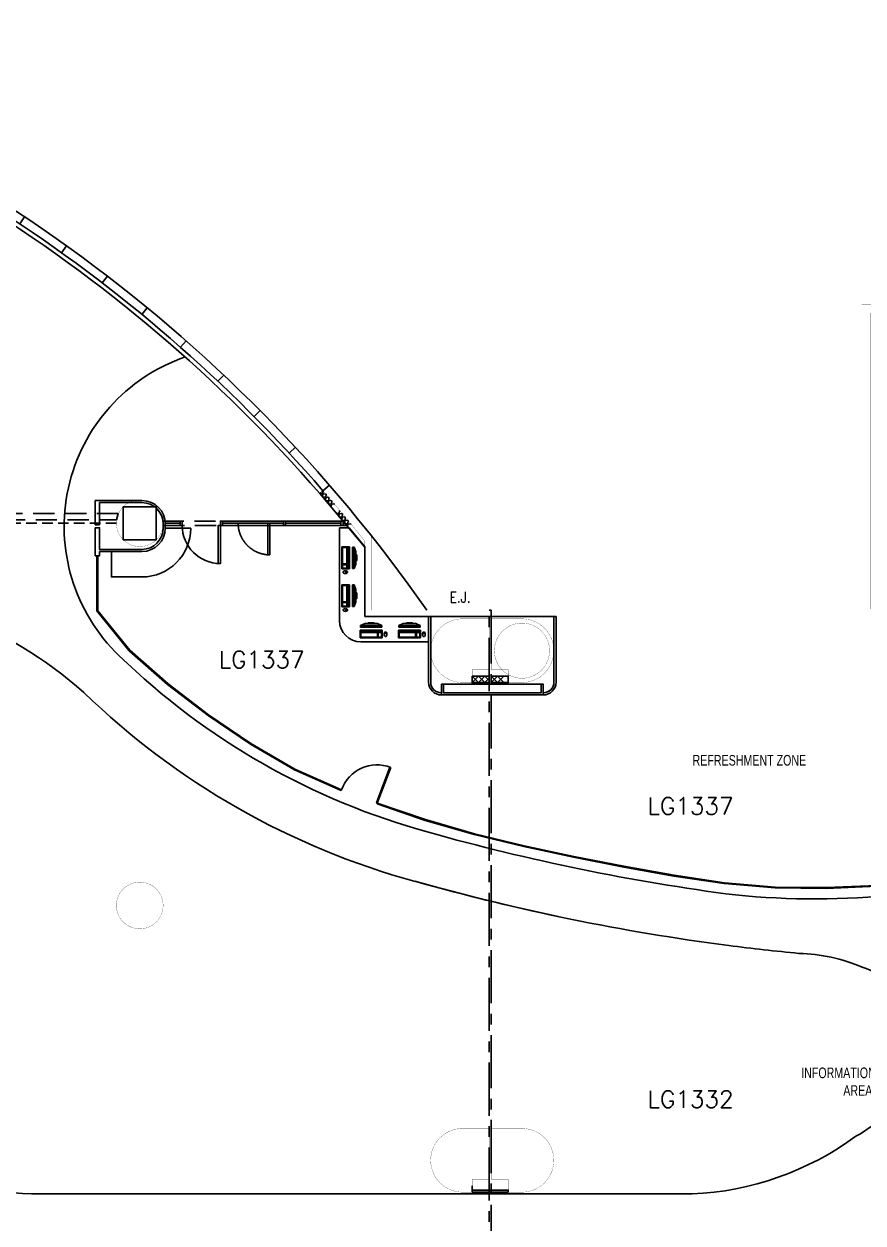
# Model space of a CAD drawing. Extents: x -163000 to 184253, y -124935 to 90032.
# Drawn here: x -41726 to -21969, y 17323 to 45556 of the extents above; entities that cross this region are included whole.
import ezdxf

# ---------------------------------------------------------------- set-up
doc = ezdxf.new("R2010")
doc.units = 0
doc.header["$LTSCALE"] = 1000
doc.header["$MEASUREMENT"] = 0
for name, pattern in [('1867-FITOUT$0$HIDDEN', [9.525, 6.35, -3.175]), ('CENTER', [2, 1.25, -0.25, 0.25, -0.25]), ('DASHED', [0.75, 0.5, -0.25]), ('HIDDEN', [0.375, 0.25, -0.125]), ('s3118a$0$CENTER', [2, 1.25, -0.25, 0.25, -0.25])]:
    doc.linetypes.add(name, pattern=pattern)
doc.layers.get('0').update_dxf_attribs({"linetype": 'CONTINUOUS'})
for name, color, linetype in [('1867-FITOUT$0$I-door', 1, 'CONTINUOUS'), ('1867-FITOUT$0$I-equip', 1, 'CONTINUOUS'), ('1867-FITOUT$0$I-equip-comp', 8, 'CONTINUOUS'), ('1867-FITOUT$0$I-floor-patt1', 8, 'CONTINUOUS'), ('1867-FITOUT$0$I-furn-in', 1, 'CONTINUOUS'), ('1867-FITOUT$0$I-part', 3, 'CONTINUOUS'), ('1867-FITOUT$0$I-part-glzp', 1, 'CONTINUOUS'), ('19', 7, 'CONTINUOUS'), ('20', 7, 'CONTINUOUS'), ('22', 7, 'CONTINUOUS'), ('23', 7, 'CONTINUOUS'), ('30', 7, 'CONTINUOUS'), ('56', 7, 'CONTINUOUS'), ('6', 7, 'CONTINUOUS'), ('9', 7, 'CONTINUOUS'), ('ROOM-NO', 4, 'CONTINUOUS'), ('s3118a$0$11', 7, 'CONTINUOUS'), ('s3118a$0$1867-FITOUT$0$I-floor-patt1', 8, 'CONTINUOUS'), ('s3118a$0$1867-FITOUT$0$I-part', 3, 'CONTINUOUS'), ('s3118a$0$1867-FITOUT$0$I-part-glzp', 1, 'CONTINUOUS'), ('s3118a$0$6', 7, 'CONTINUOUS'), ('s3118a$0$9', 7, 'CONTINUOUS'), ('s3118a$0$I-anno-title', 2, 'CONTINUOUS'), ('s3118a$0$ROOM-NO', 4, 'CONTINUOUS')]:
    doc.layers.add(name, color=color, linetype=linetype)
doc.styles.add('s3118a$0$FREEHAND', font='ARCH2.SHX', dxfattribs={"width": 0.75})
doc.styles.add('s3118a$0$STANDARD', font='romans.shx', dxfattribs={"width": 0.75})
doc.styles.get("Standard").update_dxf_attribs({"font": 'romans.shx', "width": 0.75})

# ---------------------------------------------------------------- blocks, each defined once
blk = doc.blocks.new('H600')
at = {"layer": '22', "color": 1, "linetype": 'Continuous'}
for points in [[(0, 0), (0.15, 0.15), (0.3, 0), (0.45, 0.15), (0.6, 0)], [(0, 0.15), (0.15, 0), (0.3, 0.15), (0.45, 0), (0.6, 0.15)]]:
    blk.add_lwpolyline(points, dxfattribs=at)
blk = doc.blocks.new('1867-FITOUT$0$Computer')
at = {"layer": '1867-FITOUT$0$I-equip-comp', "extrusion": (0, 0, -1)}
for p, q in [((227, 463), (-292, 463)), ((-292, 463), (-292, 284)), ((-292, 303), (227, 303)), ((-292, 284), (227, 284)), ((227, 284), (227, 463))]:
    blk.add_line(p, q, dxfattribs=at)
at = {"layer": '1867-FITOUT$0$I-equip-comp'}
for p, q in [((299, 326), (298, 364)), ((309, 326), (308, 364)), ((220, 209), (-285, 209)), ((-285, 209), (-285, 169)), ((-285, 169), (220, 169)), ((-285, 169), (-179, 129)), ((115, 129), (-179, 129)), ((220, 169), (115, 129)), ((220, 209), (220, 169))]:
    blk.add_line(p, q, dxfattribs=at)
for points in [[(112, 444), (-276, 444), (-276, 341), (112, 341)], [(-66, 326), (-233, 326), (-233, 308), (-66, 308)], [(114, 326), (-53, 326), (-53, 308), (114, 308)], [(211, 444), (130, 444), (130, 341), (211, 341)], [(211, 326), (130, 326), (130, 308), (211, 308)]]:
    blk.add_lwpolyline(points, close=True, dxfattribs=at)
at = {"layer": '1867-FITOUT$0$I-equip-comp', "extrusion": (0, 0, -1)}
blk.add_lwpolyline([(247, 308), (276, 308), (276, 326), (247, 326)], close=True, dxfattribs=at)
at = {"layer": '1867-FITOUT$0$I-equip-comp'}
blk.add_lwpolyline([(-99, 129), (-99, 109), (35, 109), (35, 129)], dxfattribs=at)
blk.add_arc((304, 306), 58.4, 58.6538, 120.4456, dxfattribs=at)
blk.add_ellipse((304, 379), major_axis=(-0.7, -53.5), ratio=0.621891, dxfattribs=at)
blk = doc.blocks.new('s2118a')
at = {"layer": '1867-FITOUT$0$I-door', "color": 8, "linetype": '1867-FITOUT$0$HIDDEN', "ltscale": 20}
blk.add_lwpolyline([(-35983.967, 33806.074), (-35933.967, 33806.074), (-35933.967, 33056.074), (-35983.967, 33056.074)], close=True, dxfattribs=at)
blk.add_arc((-35933.967, 33806.074), 750, 180, 270, dxfattribs=at)
at = {"layer": '1867-FITOUT$0$I-equip', "ltscale": 4}
blk.add_lwpolyline([(-38397.941, 33685.789), (-37797.941, 33685.789)], dxfattribs=at)
at = {"layer": '1867-FITOUT$0$I-floor-patt1', "ltscale": 4}
for points in [[(-39481.352, 30678.626, -0.562026059), (-37923.559, 37716.082)], [(-46837.27, 32315.553, -0.181308871), (-40317.197, 29817.601, -0.190726009)], [(-41343.345, 18007.568, -0.113952888), (-44557.341, 18764.204, -0.056053068), (-47249.189, 20283.64, -0.184094776)]]:
    blk.add_lwpolyline(points, format="xyb", dxfattribs=at)
blk.add_lwpolyline([(-41343.345, 18007.568), (-29147.919, 18007.568)], dxfattribs=at)
for centre, radius, start, end in [((-27783.779, 42728.587), 16793.891, 225.8501451, 254.7615664), ((-27783.779, 42728.587), 17993.891, 225.8501451, 254.7615664), ((-18456.073, 75291.522), 51865.507, 254.2628244, 258.10343)]:
    blk.add_arc(centre, radius, start, end, dxfattribs=at)
at = {"layer": '1867-FITOUT$0$I-furn-in', "ltscale": 4}
for p, q in [((-37797.941, 33685.789), (-38397.941, 33685.789)), ((-34071.791, 33691.074), (-34298.018, 33691.074)), ((-34298.018, 33691.074), (-34298.018, 31507.492)), ((-33698.018, 33247.568), (-34071.791, 33691.074)), ((-33698.018, 31607.568), (-33698.018, 33247.568)), ((-32197.826, 31607.546), (-33698.018, 31607.568)), ((-32197.826, 31007.492), (-32197.826, 31607.492)), ((-32197.826, 31007.492), (-32197.826, 31607.492)), ((-33798.018, 31007.492), (-32197.826, 31007.492))]:
    blk.add_line(p, q, dxfattribs=at)
blk.add_lwpolyline([(-39593.852, 32535.789), (-38947.941, 32535.789, 0.414213562), (-37797.941, 33685.789)], format="xyb", dxfattribs=at)
blk.add_lwpolyline([(-39166.43, 32535.789), (-39666.43, 32535.789), (-39666.43, 33135.789)], dxfattribs=at)
blk.add_arc((-33798.018, 31507.492), 500, 180, 270, dxfattribs=at)
at = {"layer": '1867-FITOUT$0$I-part', "ltscale": 4}
for p, q in [((-32197.826, 31607.546), (-29197.908, 31607.416)), ((-32147.828, 30057.546), (-32147.828, 31357.546)), ((-32147.828, 30057.546), (-32147.828, 31357.546)), ((-29247.828, 31357.546), (-29247.828, 30057.546))]:
    blk.add_line(p, q, dxfattribs=at)
for points in [[(-40047.918, 33762.68), (-40047.918, 34335.293)], [(-40047.918, 33762.68), (-40047.918, 34335.293)], [(-39947.918, 33762.68), (-39947.918, 34285.293)], [(-39947.918, 33762.68), (-39947.918, 34285.293)], [(-40047.918, 33762.68), (-39947.918, 33762.68)], [(-40047.918, 33762.68), (-39947.918, 33762.68)], [(-39947.918, 33135.789), (-39947.918, 33035.789), (-40047.918, 33035.789), (-40047.918, 33692.68), (-39947.918, 33692.68), (-39947.918, 33185.789)], [(-40047.918, 33035.789), (-39947.918, 33035.789)], [(-32197.828, 31357.546), (-32197.826, 31607.557)], [(-32197.828, 31357.546), (-32197.826, 31607.557)], [(-32147.828, 31356.792), (-32147.827, 31606.803)], [(-32147.828, 31356.792), (-32147.827, 31606.803)], [(-29247.828, 31357.546), (-29247.826, 31607.535)]]:
    blk.add_lwpolyline(points, dxfattribs=at)
for points in [[(-39947.918, 33135.789), (-38947.941, 33135.789, 0.414213562), (-38397.941, 33685.789), (-38397.941, 33785.293, 0.414213562), (-38947.941, 34335.293), (-40047.918, 34335.293)], [(-39947.918, 33185.789), (-38947.941, 33185.789, 0.414213562), (-38447.941, 33685.789), (-38447.941, 33785.293, 0.414213562), (-38947.941, 34285.293), (-39947.918, 34285.293)], [(-29197.808, 31607.416), (-29197.828, 30057.546, -0.414213562), (-29497.828, 29757.546), (-31897.828, 29757.546, -0.414213562), (-32197.828, 30057.546), (-32197.828, 31157.546, -0.000003786), (-32197.826, 31607.492)]]:
    blk.add_lwpolyline(points, format="xyb", dxfattribs=at)
at = {"layer": '1867-FITOUT$0$I-part', "color": 1, "ltscale": 4}
blk.add_lwpolyline([(-29547.828, 30007.546), (-29497.828, 30007.546), (-29497.828, 29757.546), (-31897.828, 29757.546), (-31897.828, 30007.546), (-31847.828, 30007.546), (-31847.828, 29807.546), (-29547.828, 29807.546)], close=True, dxfattribs=at)
at = {"layer": '1867-FITOUT$0$I-part', "color": 2, "ltscale": 4}
blk.add_lwpolyline([(-31897.828, 29757.546), (-31897.828, 30007.546), (-29497.828, 30007.546), (-29497.828, 29757.546)], dxfattribs=at)
at = {"layer": '1867-FITOUT$0$I-part', "color": 1, "ltscale": 4}
blk.add_lwpolyline([(-31847.828, 29807.546), (-31847.828, 30007.546), (-29547.828, 30007.546), (-29547.828, 29807.546), (-31847.828, 29807.546)], dxfattribs=at)
at = {"layer": '1867-FITOUT$0$I-part', "ltscale": 4}
for centre, start, end in [((-31897.828, 30057.546), 180, 270), ((-31897.828, 30057.546), 180, 270), ((-29497.828, 30057.546), 270, 0)]:
    blk.add_arc(centre, 250, start, end, dxfattribs=at)
at = {"layer": '1867-FITOUT$0$I-part-glzp', "ltscale": 4}
blk.add_line((-39987.918, 33035.789), (-39987.918, 31741.293), dxfattribs=at)
for points in [[(-40007.918, 33035.789), (-40007.918, 31734.213), (-39248.504, 30795.954)], [(-39987.918, 31741.293), (-40007.918, 31734.213)], [(-39987.918, 31741.293), (-39232.958, 30808.536)], [(-39232.958, 30808.536), (-39248.504, 30795.954)], [(-39232.958, 30808.536), (-39246.155, 30793.509)], [(-39246.155, 30793.509), (-38344.508, 30001.655)], [(-39232.958, 30808.536), (-38331.31, 30016.683)], [(-38331.31, 30016.683), (-38344.508, 30001.655)], [(-38331.31, 30016.683), (-38343.476, 30000.809)], [(-38343.476, 30000.809), (-37391.033, 29270.842)], [(-38331.31, 30016.683), (-37378.867, 29286.716)], [(-37378.867, 29286.716), (-37391.033, 29270.842)], [(-37378.867, 29286.716), (-37390.009, 29270.108)], [(-37390.009, 29270.108), (-36393.5, 28601.551)], [(-37378.867, 29286.716), (-36382.357, 28618.159)], [(-36382.357, 28618.159), (-36393.5, 28601.551)], [(-36382.357, 28618.159), (-36392.442, 28600.888)], [(-36392.442, 28600.888), (-35356.159, 27995.811)], [(-36382.357, 28618.159), (-35346.074, 28013.082)], [(-35346.074, 28013.082), (-35356.159, 27995.811)], [(-35346.074, 28013.082), (-35354.178, 27994.797)], [(-35354.178, 27994.797), (-34257.09, 27508.59)], [(-35346.074, 28013.082), (-34248.986, 27526.875)], [(-34257.09, 27508.59), (-34248.986, 27526.875)], [(-33406.483, 27210.349), (-33412.964, 27191.428)], [(-33412.964, 27191.428), (-32277.71, 26802.582)], [(-33406.483, 27210.349), (-32271.23, 26821.503)], [(-32271.23, 26821.503), (-32277.71, 26802.582)], [(-32271.23, 26821.503), (-32276.768, 26802.285)]]:
    blk.add_lwpolyline(points, dxfattribs=at)
at = {"layer": '1867-FITOUT$0$I-part-glzp', "color": 1, "ltscale": 4}
blk.add_lwpolyline([(-33089.957, 28052.852), (-33406.483, 27210.349), (-33425.082, 27217.334), (-33108.555, 28059.839)], close=True, dxfattribs=at)
blk.add_arc((-33406.483, 27210.349), 900, 69.4089503, 159.4089503, dxfattribs=at)
at = {"layer": '19', "color": 2, "linetype": 'DASHED'}
for points in [[(-39507.8, 34030.1), (-47492, 34030.1), (-47449.9, 33880.1), (-39549.9, 33880.1), (-39507.8, 34030.1)], [(-34129.8, 33750.1), (-34214.1, 33850.1), (-38449.9, 33850.1), (-38449.9, 33750.1), (-34129.8, 33750.1)]]:
    blk.add_lwpolyline(points, dxfattribs=at)
at = {"layer": '20', "color": 14, "linetype": 'Continuous'}
for p, q in [((-34685.9, 34565), (-34761.3, 34499.4)), ((-34761.3, 34499.4), (-33700, 33240.1)), ((-38399.9, 33800.1), (-38050.4, 33800.1)), ((-34214.1, 33850.1), (-37050.9, 33850.1)), ((-37050.9, 33800.1), (-35616.4, 33800.1)), ((-34129.8, 33750.1), (-37050.9, 33750.1)), ((-34263.6, 33800.1), (-35566.9, 33800.1))]:
    blk.add_line(p, q, dxfattribs=at)
at = {"layer": '20', "color": 4, "linetype": 'Continuous'}
blk.add_line((-31174.9, 30200.1), (-30772.9, 30200.1), dxfattribs=at)
at = {"layer": '20', "color": 14, "linetype": 'Continuous', "const_width": 5}
for points in [[(-34534.7, 34696), (-34685.9, 34564.9)], [(-29999.9, 31600.1), (-33700, 31600.1), (-33700, 33377.6)], [(-33550, 33510.3), (-33550, 31750.1), (-29999.9, 31750.1)]]:
    blk.add_lwpolyline(points, dxfattribs=at)
for points in [[(-33700, 33377.581, 0.010869), (-34685.771, 34564.925, 0.010869)], [(-33550, 33510.294, 0.010795), (-34534.712, 34696.003, 0.010795)]]:
    blk.add_lwpolyline(points, format="xyb", dxfattribs=at)
at = {"layer": '20', "color": 14, "linetype": 'Continuous'}
for points in [[(-38449.4, 33750.1), (-38399.9, 33750.1), (-38399.9, 33850.1), (-38449.4, 33850.1)], [(-38399.9, 33750.1), (-38050.4, 33750.1), (-38050.4, 33850.1), (-38399.9, 33850.1)], [(-35616.4, 33750.1), (-35566.9, 33750.1), (-35566.9, 33850.1), (-35616.4, 33850.1)], [(-34263.6, 33750.1), (-34214.1, 33750.1), (-34214.1, 33850.1), (-34263.6, 33850.1)]]:
    blk.add_lwpolyline(points, close=True, dxfattribs=at)
at = {"layer": '20', "color": 4, "linetype": 'Continuous'}
for points in [[(-31174.9, 30200.1), (-31174.9, 30050.1), (-30772.9, 30050.1), (-30772.9, 30200.1)], [(-30722.9, 30198.1), (-30722.9, 30050.1), (-30324.9, 30050.1), (-30324.9, 30200.1), (-30722.9, 30200.1)], [(-31174.9, 18100.1), (-30324.9, 18100.1), (-30324.9, 18050.1), (-31174.9, 18050.1), (-31174.9, 18200.1)]]:
    blk.add_lwpolyline(points, dxfattribs=at)
at = {"layer": '22', "color": 14, "linetype": 'Continuous'}
for points in [[(-31174.9, 30200.1), (-31024.9, 30050.1), (-30874.9, 30200.1), (-30772.9, 30098.2)], [(-31174.9, 30050.1), (-31024.9, 30200.1), (-30874.9, 30050.1), (-30772.9, 30152.1)], [(-30424.9, 30050.1), (-30574.9, 30200.1), (-30722.9, 30052.1)], [(-30424.9, 30200.1), (-30574.9, 30050.1), (-30722.9, 30198.1)]]:
    blk.add_lwpolyline(points, dxfattribs=at)
at = {"layer": '23', "color": 14, "linetype": 'Continuous'}
for p, q in [((-41821.5, 40846.8), (-41710.5, 41013.3)), ((-40840.7, 40169.6), (-40724.2, 40332.3)), ((-39883.2, 39459.8), (-39761.3, 39618.5)), ((-38950.1, 38718.3), (-38822.9, 38872.8)), ((-38042.4, 37945.9), (-37910.1, 38096)), ((-37161.2, 37143.4), (-37023.9, 37289)), ((-36307.4, 36311.8), (-36165.3, 36452.7)), ((-35482, 35452), (-35335.2, 35588.1)), ((-34685.9, 34565), (-34534.6, 34696.1))]:
    blk.add_line(p, q, dxfattribs=at)
for radius, start, end in [(35700, 34.947747, 73.649242), (35500, 40.945989, 73.649097), (35400, 40.945989, 58.39098)]:
    blk.add_arc((-61499.9, 11300.1), radius, start, end, dxfattribs=at)
at = {"layer": '30', "color": 14, "linetype": 'Continuous'}
blk.add_lwpolyline([(-38000.9, 33850.1), (-38050.4, 33850.1), (-38050.4, 33750.1), (-38000.9, 33750.1)], close=True, dxfattribs=at)
blk.add_lwpolyline([(-37100.9, 33750.1), (-37100.9, 32850.1), (-37150.9, 32850.1), (-37150.9, 33750.1), (-37050.9, 33750.1), (-37051.4, 33850.1), (-37100.9, 33850.1), (-37100.9, 33750.1)], dxfattribs=at)
blk.add_arc((-37100.9, 33750.1), 900, 180, 270, dxfattribs=at)
at = {"layer": '56', "color": 17, "linetype": 'HIDDEN'}
blk.add_line((-39549.9, 33800.1), (-47449.9, 33800.1), dxfattribs=at)
at = {"layer": '6', "color": 14, "linetype": 'Continuous', "const_width": 5}
for points in [[(-38449.9, 33800.1, 1), (-39549.9, 33800.1, 1)], [(-38449.9, 24800.1, 1), (-39549.9, 24800.1, 1)]]:
    blk.add_lwpolyline(points, format="xyb", close=True, dxfattribs=at)
at = {"layer": '6', "color": 14, "linetype": 'Continuous'}
blk.add_lwpolyline([(-39388.8, 33411.2), (-38611, 33411.2), (-38611, 34189), (-39388.8, 34189)], close=True, dxfattribs=at)
at = {"layer": '6', "color": 14, "linetype": 'Continuous', "const_width": 5}
for points in [[(-31399.9, 30050.1, -1), (-31399.9, 31550.1, -1)], [(-29999.9, 30050.1, 1), (-29999.9, 31550.1, 1)], [(-31399.9, 18050.1, -1), (-31399.9, 19550.1, -1)], [(-29999.9, 18050.1, 1), (-29999.9, 19550.1, 1)]]:
    blk.add_lwpolyline(points, format="xyb", dxfattribs=at)
for points in [[(-31399.9, 31550.1), (-30774.9, 31550.1)], [(-30774.9, 31550.1), (-30774.9, 30350.1)], [(-30724.9, 31550.1), (-30724.9, 30350.1)], [(-29999.9, 31550.1), (-30724.9, 31550.1)], [(-31174.9, 30350.1), (-31174.9, 30050.1)], [(-31174.9, 30350.1), (-30774.9, 30350.1)], [(-30324.9, 30350.1), (-30724.9, 30350.1)], [(-30324.9, 30350.1), (-30324.9, 30050.1)], [(-31399.9, 30050.1), (-31174.9, 30050.1)], [(-29999.9, 30050.1), (-30324.9, 30050.1)], [(-31399.9, 19550.1), (-30774.9, 19550.1)], [(-30774.9, 19550.1), (-30774.9, 18350.1)], [(-30724.9, 19550.1), (-30724.9, 18350.1)], [(-29999.9, 19550.1), (-30724.9, 19550.1)], [(-31174.9, 18350.1), (-31174.9, 18050.1)], [(-31174.9, 18350.1), (-30774.9, 18350.1)], [(-30324.9, 18350.1), (-30724.9, 18350.1)], [(-30324.9, 18350.1), (-30324.9, 18050.1)], [(-31399.9, 18050.1), (-31174.9, 18050.1)], [(-29999.9, 18050.1), (-30324.9, 18050.1)]]:
    blk.add_lwpolyline(points, dxfattribs=at)
at = {"layer": '9', "color": 10, "linetype": 'CENTER'}
blk.add_lwpolyline([(-30774.9, 31750.1), (-30724.9, 31750.1), (-30724.9, 5850.1), (-30774.9, 5850.1)], close=True, dxfattribs=at)
at = {"xscale": 699.9989999999999, "yscale": 699.9989999999999, "zscale": 1000, "rotation": 310.12239}
for p in [(-34761.3, 34499.4), (-34376.9, 34035.5)]:
    blk.add_blockref('H600', p, dxfattribs=at)
at = {"layer": '1867-FITOUT$0$I-equip', "ltscale": 4, "xscale": -1}
for p, rotation in [((-33780.343, 32954.377), 90), ((-33780.343, 32062.009), 90), ((-33516.552, 31565.334), 180), ((-32616.552, 31565.334), 180)]:
    blk.add_blockref('1867-FITOUT$0$Computer', p, dxfattribs=dict(at, rotation=rotation))
at = {"layer": '9', "color": 10, "linetype": 'CENTER', "width": 0.84}
blk.add_text('E.J.', height=250, dxfattribs=at).set_placement((-31704.3, 31931.6))
at = {"layer": 'ROOM-NO'}
blk.add_text('LG1337', height=400, dxfattribs=at).set_placement((-37139.199, 30390.009))

msp = doc.modelspace()

# ---------------------------------------------------------------- linework, layer by layer
at = {"layer": 's3118a$0$11', "color": 14, "linetype": 'Continuous', "const_width": 5}
msp.add_lwpolyline([(-30000, 31600), (-20900, 31600), (-20900, 32300), (-19900, 32300), (-19700, 32300), (-17500, 32300), (-17500, 31600), (-17050, 31600), (-17050, 31800), (-17300, 31800), (-17300, 32500), (-21100, 32500), (-21100, 31800), (-21800, 31800), (-21800, 38750), (-20000, 38750), (-20000, 38950), (-22000, 38950), (-22000, 31750), (-30000, 31750)], dxfattribs=at)
at = {"layer": 's3118a$0$1867-FITOUT$0$I-floor-patt1', "ltscale": 4}
for points in [[(-23477, 23672, -0.093539), (-21992, 23349, -0.226048), (-20883, 22271, -0.182594), (-20934, 20498, -0.125758), (-22139, 19367, 0.419691)], [(-22139, 19367, -0.149167), (-25996, 18008)]]:
    msp.add_lwpolyline(points, format="xyb", dxfattribs=at)
msp.add_lwpolyline([(-41343, 18008), (-25996, 18008)], dxfattribs=at)
for centre, radius, start, end in [((-18456, 75292), 50666, 254.2628, 262.6076), ((-18456, 75292), 51866, 254.2628, 262.6076), ((-23083, 44326), 19371, 264.3952, 275.7647), ((-17213, 87207), 63843, 262.87672, 264.36908)]:
    msp.add_arc(centre, radius, start, end, dxfattribs=at)
at = {"layer": 's3118a$0$1867-FITOUT$0$I-part', "ltscale": 4}
for p, q in [((-32198, 31608), (-29198, 31607)), ((-29248, 31358), (-29248, 30058))]:
    msp.add_line(p, q, dxfattribs=at)
msp.add_lwpolyline([(-29198, 31607), (-29198, 30058, -0.414214), (-29498, 29758), (-31898, 29758, -0.414214), (-32198, 30058), (-32198, 31158, -0.000004), (-32198, 31607)], format="xyb", dxfattribs=at)
msp.add_lwpolyline([(-29248, 31358), (-29248, 31608)], dxfattribs=at)
at = {"layer": 's3118a$0$1867-FITOUT$0$I-part', "color": 1, "ltscale": 4}
msp.add_lwpolyline([(-29548, 30008), (-29498, 30008), (-29498, 29758), (-31898, 29758), (-31898, 30008), (-31848, 30008), (-31848, 29808), (-29548, 29808)], close=True, dxfattribs=at)
at = {"layer": 's3118a$0$1867-FITOUT$0$I-part', "color": 2, "ltscale": 4}
msp.add_lwpolyline([(-31898, 29758), (-31898, 30008), (-29498, 30008), (-29498, 29758)], dxfattribs=at)
at = {"layer": 's3118a$0$1867-FITOUT$0$I-part', "color": 1, "ltscale": 4}
msp.add_lwpolyline([(-31848, 29808), (-31848, 30008), (-29548, 30008), (-29548, 29808), (-31848, 29808)], dxfattribs=at)
at = {"layer": 's3118a$0$1867-FITOUT$0$I-part', "ltscale": 4}
msp.add_arc((-29498, 30058), 250, 270, 0, dxfattribs=at)
at = {"layer": 's3118a$0$1867-FITOUT$0$I-part-glzp', "ltscale": 4}
for points in [[(-32271, 26822), (-31118, 26489)], [(-32277, 26802), (-31124, 26470)], [(-31118, 26489), (-31124, 26470)], [(-31118, 26489), (-31123, 26470)], [(-31123, 26470), (-29957, 26187)], [(-31118, 26489), (-29952, 26206)], [(-29952, 26206), (-29957, 26187)], [(-29952, 26206), (-29956, 26187)], [(-29956, 26187), (-28783, 25934)], [(-29952, 26206), (-28779, 25954)], [(-28779, 25954), (-28783, 25934)], [(-28779, 25954), (-28783, 25934)], [(-28783, 25934), (-27605, 25703)], [(-28779, 25954), (-27601, 25723)], [(-27601, 25723), (-27605, 25703)], [(-27601, 25723), (-27605, 25703)], [(-27605, 25703), (-26423, 25493)], [(-27601, 25723), (-26420, 25513)], [(-26420, 25513), (-26423, 25493)], [(-26420, 25513), (-26423, 25493)], [(-26423, 25493), (-25236, 25315)], [(-26420, 25513), (-25233, 25334)], [(-25233, 25334), (-25236, 25315)], [(-25233, 25334), (-25235, 25314)], [(-25235, 25314), (-24039, 25215)], [(-25233, 25334), (-24037, 25235)], [(-24037, 25235), (-24039, 25215)], [(-24037, 25235), (-22837, 25221)], [(-24037, 25235), (-24037, 25215)], [(-24037, 25215), (-22838, 25201)], [(-22837, 25221), (-22838, 25201)], [(-22837, 25221), (-21639, 25274)], [(-22837, 25221), (-22836, 25201)], [(-22836, 25201), (-21638, 25254)]]:
    msp.add_lwpolyline(points, dxfattribs=at)
at = {"layer": 's3118a$0$6', "color": 14, "linetype": 'Continuous', "const_width": 5}
msp.add_lwpolyline([(-29350, 30800, 1), (-30650, 30800, 1)], format="xyb", close=True, dxfattribs=at)
at = {"layer": 's3118a$0$9', "color": 10, "linetype": 's3118a$0$CENTER'}
msp.add_lwpolyline([(-30775, 31750), (-30725, 31750), (-30725, 5850), (-30775, 5850)], close=True, dxfattribs=at)

# ---------------------------------------------------------------- block references
msp.add_blockref('s2118a', (0, 0))

# ---------------------------------------------------------------- texts
at = {"layer": 's3118a$0$I-anno-title', "color": 3, "ltscale": 4, "char_height": 250, "attachment_point": 1, "style": 's3118a$0$FREEHAND'}
for s, insert in [('\\pi1326.3;REFRESHMENT ZONE', (-27309, 28344)), ('\\pi1411.1;INFORMATION DESK \\P\\pi2402.2;AREA', (-24836, 20985))]:
    msp.add_mtext_dynamic_manual_height_columns(s, width=5500.78, gutter_width=12.5, heights=[0], dxfattribs=dict(at, insert=insert))
at = {"layer": 's3118a$0$ROOM-NO', "style": 's3118a$0$STANDARD'}
for s, p in [('LG1337', (-27040, 26943)), ('LG1332', (-27040, 20039))]:
    msp.add_text(s, height=400, dxfattribs=at).set_placement(p)

doc.saveas('drawing.dxf')
